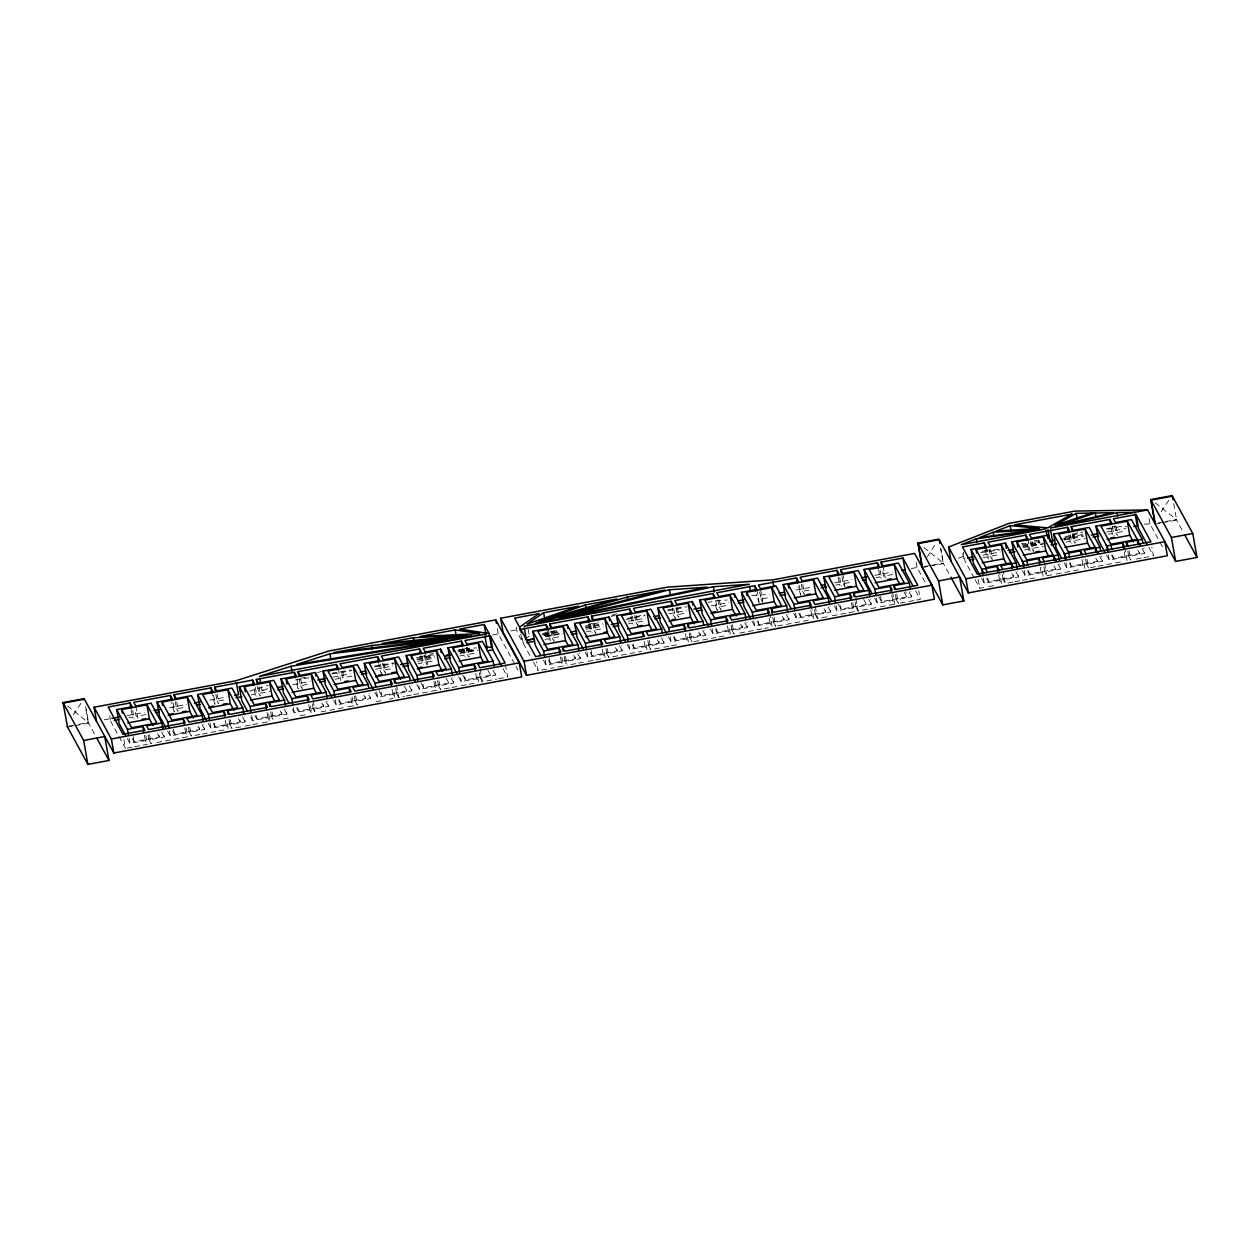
<?xml version="1.0" encoding="UTF-8"?>
<svg xmlns="http://www.w3.org/2000/svg" width="1260" height="1260" viewBox="0 0 1260 1260"><rect width="100%" height="100%" fill="white"/><g stroke="black" fill="none" stroke-linecap="round" stroke-linejoin="round"><path stroke-width="0.75" stroke-dasharray="5 3.75" d="M73.3 714.798L84.089 698.638M927.313 556.936L935.566 543.91M1161.137 511.733L1169.8 498.787M525.073 639.088L531.122 634.914M958.372 558.259L963.853 556.117M986.942 549.722L981.697 551.77L1000.881 549.029M542.556 633.654L548.053 631.748M541.769 635.04L556.526 629.905M1064.826 537.012L1079.6 532.067M1064.275 538.288L1082.907 532.051M249.669 691.22L268.254 685.267M261.324 686.905L261.938 690.417L267.514 688.637M317.567 672.62L321.268 671.438M543.659 634.505L558.794 630.221M611.809 615.242L617.495 613.636M543.989 635.402L560.779 630.662M611.147 616.439L614.864 615.384M544.73 635.67L559.834 631.795M588.152 624.519L591.916 623.542M585.081 626.157L600.185 622.267M1060.542 539.532L1083.395 534.24M1106.248 528.948L1115.761 526.743L1112.17 526.806M1064.196 539.5L1083.269 535.075M1108.075 529.326L1119.51 526.68L1126.645 526.554M585.349 627.181L602.563 623.59M627.417 618.392L644.632 614.801M667.58 610.013L684.794 606.422M545.627 636.363L560.936 633.166M585.805 627.968L603.036 624.377M625.999 619.573L645.12 615.573M668.083 610.785L687.22 606.784M708.262 602.39L712.089 601.603M510.757 630.913L516.505 629.842M492.518 635.009L498.267 633.938L515.151 664.886M545.737 636.757L563.062 633.528M586.152 629.212L603.477 625.984M628.504 621.322L645.813 618.093M668.918 613.777L686.227 610.549M711.254 605.871L728.563 602.642M796.194 590.026L813.456 586.798M834.561 582.86L851.839 579.647M874.865 575.347L892.127 572.119M911.311 568.543L917.075 567.472L926.179 584.183M982.942 555.172L1000.251 551.943M1023.325 547.643L1046.383 543.344M1064.291 539.989L1083.521 536.413M1106.579 532.098L1125.81 528.523M69.142 726.138L76.813 724.72M78.734 724.358L88.31 722.563L95.099 735.005M924.021 566.622L943.189 563.047L949.977 575.473M1158.539 522.853L1163.878 521.861M1165.658 521.53L1176.336 519.529L1183.124 531.972M104.218 719.854L109.966 718.767M127.244 715.554L144.506 712.325M169.454 707.679L186.716 704.45M209.743 700.15L227.005 696.938M261.938 690.417L267.718 689.33M292.73 684.668L310.055 681.44M333.144 677.124L350.469 673.895M375.496 669.233L392.805 665.989M417.832 661.327L435.157 658.098M460.168 653.42L477.493 650.192M67.536 727.052L73.285 725.981M75.206 725.634L88.625 723.13L85.696 706.561M922.414 567.535L928.163 566.465M930.085 566.102L943.488 563.598L940.889 548.872M1155.278 524.081L1160.617 523.073M1162.397 522.742L1176.635 520.096L1173.706 503.527M522.333 638.159L523.278 643.435L526.885 642.758M544.966 639.387L548.572 638.71L549.943 641.214M550.998 630.992L552.242 638.017L561.771 636.237M586.562 631.622L590.373 630.898L591.743 633.418M592.798 623.196L594.043 630.221L603.603 628.441M628.441 623.81L632.268 623.086L634.316 626.85M634.678 615.368L635.922 622.409L645.341 620.644M676.022 607.666L677.266 614.691L686.842 612.911M717.98 599.823L719.224 606.863L728.737 605.083M759.67 592.042L760.914 599.083L770.427 597.303M801.376 584.278L802.604 591.302L811.834 589.585M835.837 585.097L839.522 584.419L841.57 588.168M841.948 576.702L843.192 583.726L852.847 581.931M875.999 577.6L879.858 576.891L881.906 580.639M892.647 574.497L883.528 576.198L882.598 570.922M983.147 557.613L986.785 556.936L988.832 560.684M989.21 549.218L990.439 556.243L999.92 554.479M1024.569 549.88L1028.365 549.171L1030.412 552.935M1030.711 541.469L1031.94 548.51L1043.39 546.367M1066.275 542.099L1070.086 541.39L1072.134 545.139M1072.449 533.689L1073.693 540.713L1085.269 538.555M1108.406 534.24L1112.265 533.515L1114.312 537.28M1114.659 525.814L1115.903 532.838L1125.353 531.074M128.882 717.712L132.536 717.034L134.584 720.799M145.845 714.546L136.19 716.357L135.261 711.081M175.282 701.788L176.526 708.829L185.755 707.112M215.869 694.228L217.114 701.253L226.611 699.473M251.339 694.874L255.134 694.165L257.182 697.914M257.56 686.448L258.804 693.472L270.207 691.346M299.25 678.667L300.494 685.692L310.07 683.912M334.971 679.266L338.798 678.541L337.869 673.265M351.886 676.1L342.468 677.864L341.224 670.824M382.552 663.122L383.796 670.147L393.356 668.367M418.194 663.736L422.021 663.012L420.777 655.987M424.431 655.294L425.675 662.335L435.22 660.555M459.995 655.924L463.806 655.216L465.869 658.98M466.231 647.498L467.476 654.538L476.516 652.853M548.415 660.13L550.21 663.437L575.458 658.728L574.828 655.216M590.216 652.333L592.011 655.641L617.258 650.932L616.313 645.655M632.095 644.522L633.89 647.829L659.137 643.12L658.208 637.844M673.423 636.804L675.234 640.111L700.466 635.402L699.851 631.89M715.397 628.976L717.192 632.284L742.439 627.574L741.809 624.062M757.087 621.196L758.898 624.503L784.13 619.794L783.499 616.282M798.777 613.415L800.588 616.723L825.82 612.013L825.206 608.501M838.467 604.186L841.16 609.147L866.408 604.438L865.778 600.926M878.803 596.673L881.496 601.619L906.743 596.909L905.798 591.633M986.611 578.372L988.423 581.663L1013.654 576.954L1013.04 573.442M1027.498 570.733L1029.31 574.04L1055.722 569.11L1055.108 565.598M1069.267 562.937L1071.063 566.244L1097.507 561.314L1096.893 557.802M1111.541 555.046L1113.352 558.353L1139.686 553.439L1139.072 549.927M132.3 738.486L134.095 741.778L159.343 737.068L158.413 731.808M172.636 730.957L174.431 734.249L199.678 729.54L198.749 724.279M213.223 723.382L215.019 726.689L240.25 721.98L239.636 718.452M254.914 715.601L256.709 718.909L281.941 714.199L281.327 710.672M296.604 707.821L298.399 711.128L323.647 706.419L323.017 702.891M338.578 699.993L340.373 703.285L365.605 698.576L364.99 695.063M379.008 690.622L381.701 695.583L406.948 690.874L406.319 687.361M420.887 682.81L423.58 687.755L448.828 683.046L448.198 679.534M462.688 675.013L465.381 679.959L490.628 675.25L489.998 671.737M543.391 660.161L546.084 665.091L561.409 662.24L563.441 665.957L550.777 668.32M564.149 656.287L565.078 661.547L580.466 658.681L579.537 653.404M585.191 652.349L587.885 657.295L603.209 654.444L605.241 658.161L603.682 649.372M605.934 648.475L606.879 653.751L622.267 650.885L621.337 645.608M627.07 644.537L629.764 649.483L645.088 646.616L647.12 650.333L645.561 641.545M647.829 640.663L648.758 645.939L664.146 643.072L663.217 637.796M668.399 636.82L671.092 641.765L686.416 638.914L688.448 642.631L686.889 633.843M689.157 632.945L690.086 638.221L705.474 635.355L704.545 630.079M710.372 628.992L713.066 633.938L728.39 631.071L730.422 634.788L728.863 625.999M731.131 625.117L732.06 630.394L747.448 627.527L746.519 622.251M752.062 621.212L754.756 626.157L770.081 623.29L772.112 627.008L769.939 614.707M772.821 617.337L773.75 622.613L789.138 619.747L788.209 614.471M793.753 613.431L796.446 618.376L811.771 615.51L813.803 619.227L811.314 605.178M814.511 609.556L815.441 614.833L830.828 611.966L829.899 606.69M834.341 605.855L837.034 610.801L852.358 607.95L854.39 611.667L848.846 612.691M855.083 601.981L856.028 607.257L871.416 604.39L870.487 599.114M874.676 598.327L877.369 603.272L892.694 600.422L894.726 604.138L879.275 607.021M895.419 594.468L896.364 599.728L911.752 596.862L910.822 591.586M981.587 578.387L984.281 583.333L999.605 580.466L1001.637 584.183L999.464 571.883M1002.346 574.513L1003.275 579.789L1018.663 576.907L1017.733 571.63M1022.474 570.748L1025.168 575.694L1041.201 572.702L1043.217 576.418L1041.673 567.63M1043.847 566.764L1044.776 572.04L1060.747 569.063L1059.802 563.787M1064.227 562.952L1066.921 567.898L1082.923 564.921L1084.955 568.638L1083.395 559.849M1085.584 558.967L1086.53 564.244L1102.516 561.267L1101.586 555.991M1106.516 555.062L1109.209 560.007L1125.085 557.046L1127.117 560.763L1124.944 548.462M1127.81 551.092L1128.739 556.369L1144.694 553.392L1143.765 548.116M127.276 738.502L129.969 743.447L145.357 740.565L146.711 743.053M148.097 734.611L149.026 739.888L164.351 737.021L163.422 731.745M167.612 730.973L170.305 735.919L185.692 733.037L187.724 736.753L181.928 737.84M188.433 727.083L189.362 732.359L204.687 729.493L203.758 724.232M208.184 723.398L210.877 728.343L226.28 725.476L228.296 729.193L226.753 720.405M229.005 719.507L229.934 724.784L245.275 721.933L244.33 716.656M250.787 717.271L252.583 720.562L267.97 717.696L269.986 721.413L268.443 712.624M270.695 711.727L271.64 717.003L286.965 714.152L286.02 708.876M292.477 709.49L294.273 712.782L309.661 709.915L311.692 713.633L310.133 704.844M312.385 703.946L313.33 709.222L328.655 706.372L327.726 701.096M333.538 700.009L336.231 704.954L351.635 702.072L353.65 705.789L345.996 707.222M354.359 696.119L355.288 701.395L370.613 698.528L369.684 693.268M374.882 692.291L377.575 697.237L392.962 694.37L394.994 698.087L393.435 689.299M395.687 688.401L396.632 693.677L411.957 690.827L411.028 685.55M416.761 684.479L419.454 689.425L434.842 686.542L436.873 690.26L431.14 691.331M437.582 680.589L438.512 685.865L453.836 682.999L452.907 677.738M458.561 676.683L461.255 681.628L476.642 678.746L478.674 682.463L477.115 673.675M479.383 672.793L480.312 678.069L495.637 675.202L494.708 669.926M541.737 670.005L548.982 668.65M570.922 664.555L576.639 663.5M578.545 663.138L586.168 661.721M588.073 661.358L593.791 660.287M595.697 659.941L601.414 658.87M612.722 656.759L628.015 653.909M629.921 653.546L641.387 651.404M654.554 648.947L662.083 647.545M663.973 647.199L669.611 646.144M671.501 645.797L679.03 644.38M694.024 641.592L717.019 637.292M718.924 636.946L726.595 635.512M739.793 633.04L754.992 630.205M756.898 629.858L762.599 628.787M764.505 628.441L768.301 627.732M777.672 625.968L792.886 623.133M794.792 622.787L810.007 619.952M815.441 614.833L817.472 618.55L830.387 616.14M832.23 615.793L847.003 613.037M856.028 607.257L858.044 610.974L877.354 607.383M900.207 603.115L914.807 600.39M916.634 600.043L920.288 599.366L918.745 590.578M975.161 579.742L979.808 588.262L987.084 586.892M988.895 586.562L996.188 585.207M1012.883 582.088L1005.307 583.506L1003.133 571.19M1014.788 581.726L1020.474 580.671M1022.364 580.309L1028.05 579.253M1029.956 578.891L1037.531 577.49M1046.808 575.757L1054.431 574.324M1056.337 573.977L1071.599 571.126M1073.504 570.764L1081.127 569.347M1090.483 567.598L1096.263 566.527M1098.184 566.165L1113.619 563.283M1115.541 562.921L1123.258 561.487M1136.425 559.03L1142.095 557.975M1143.986 557.613L1151.53 556.211M127.307 748.03L132.788 747.007M134.615 746.676L147.388 744.282M149.026 739.888L151.058 743.605L154.917 742.88M156.838 742.518L172.289 739.636M174.211 739.289L180.007 738.202M195.079 735.383L200.623 734.359M202.466 734.013L217.224 731.257M219.067 730.91L226.453 729.54M235.762 727.792L243.369 726.374M245.275 726.028L250.976 724.957M252.882 724.595L260.489 723.177M262.395 722.831L268.096 721.76M283.169 718.956L288.871 717.885M300.274 715.759L307.881 714.341M321.095 711.869L336.42 709.018M338.341 708.655L344.075 707.584M376.157 701.599L381.811 700.544M389.34 699.142L393.104 698.434M396.632 693.677L398.648 697.394L404.381 696.323M406.303 695.977L412.036 694.906M413.941 694.543L429.235 691.693M444.355 688.873L450.072 687.803M451.978 687.44L459.601 686.023M461.506 685.676L467.224 684.605M469.13 684.243L474.863 683.172M480.312 678.069L482.328 681.786L496.802 679.077M498.598 678.746L504.031 677.738M300.998 678.226L306.779 677.266M331.868 673.139L351.146 669.958M374.299 666.13L393.592 662.949M416.745 659.137L434.101 656.271M457.963 651.924L474.091 649.688L458.687 651.215M295.454 679.99L309.015 677.754M332.246 673.927L351.603 670.745M374.834 666.902L394.191 663.721M417.422 659.894L434.842 657.011M460.01 652.869L477.43 649.987M1022.002 546.021L1039.264 543.548L1038.649 540.036M980.721 552.62L1000.031 549.864M1023.214 546.556L1042.508 543.8M419.359 656.586L434.794 654.712M416.335 657.736L433.912 655.625M457.821 650.38L469.397 649.231L457.931 649.782M429.817 654.066L433.66 653.688M751.716 595.57L769.246 594.373M715.916 600.799L727.209 600.012M1021.309 543.737L1040.209 542.524M1022.206 544.635L1039.264 543.548M464.987 648.49L476.516 647.939M1144.143 524.097L1150.033 524.002L1159.137 540.713M1034.507 540.509L1040.382 541.044M1034.728 541.737L1042.099 542.414M1155.31 502.882L1176.336 519.529M923.895 547.486L943.189 563.047L940.59 548.32M67.52 705.899L88.31 722.563L85.712 707.837M1160.05 542.383L1163.689 549.061M1148.774 547.344L1153.42 555.865L1151.861 547.076M1142.001 548.447L1144.694 553.392M1137.89 550.132L1139.686 553.439M1115.903 532.838L1117.274 535.342M1128.739 556.369L1130.755 560.086L1128.582 547.785M1099.822 556.322L1102.516 561.267M1095.712 558.007L1097.507 561.314M1073.693 540.713L1075.063 543.217M1086.53 564.244L1088.545 567.961M1058.053 564.118L1060.747 569.063M1053.927 565.803L1055.722 569.11M1031.94 548.51L1034.003 552.258M1044.776 572.04L1046.131 574.513M1015.969 571.961L1018.663 576.907M1011.859 573.662L1013.654 576.954M990.439 556.243L992.502 560.007M1003.275 579.789L1004.63 582.262M974.232 578.041L964.955 560.999L963.396 552.211M915.642 590.846L919.359 597.665M909.058 591.916L911.752 596.862M904.034 591.948L906.743 596.909M896.364 599.728L898.38 603.445L895.892 589.397M868.723 599.445L871.416 604.39M863.698 599.476L866.408 604.438M843.192 583.726L845.239 587.491M828.135 607.021L830.828 611.966M824.024 608.706L825.82 612.013M802.604 591.302L804.667 595.067M800.998 595.744L798.021 586.719M786.445 614.801L789.138 619.747M782.334 616.486L784.13 619.794M760.914 599.083L762.962 602.847M773.75 622.613L775.782 626.33L774.223 617.542M759.308 603.524L756.315 594.499M744.755 622.582L747.448 627.527M740.628 624.267L742.439 627.574M719.224 606.863L721.271 610.627M732.06 630.394L734.076 634.111L731.902 621.81M716.924 610.045L714.625 602.264M702.781 630.409L705.474 635.355M698.67 632.095L700.466 635.402M677.266 614.691L678.62 617.195M690.086 638.221L692.118 641.938M675.644 619.133L673.596 615.384L672.352 608.344M661.453 638.127L664.146 643.072M657.342 639.812L659.137 643.12M635.922 622.409L637.97 626.157M648.758 645.939L650.79 649.656L648.601 637.355M619.573 645.939L622.267 650.885M615.447 647.624L617.258 650.932M594.043 630.221L596.09 633.985M606.879 653.751L608.895 657.468L607.351 648.679M577.773 653.735L580.466 658.681M573.647 655.42L575.458 658.728M552.242 638.017L554.29 641.781M565.078 661.547L566.417 664.036M523.278 643.435L532.555 660.46M533.484 662.162L538.13 670.682L536.571 661.894M516.08 666.603L517.955 670.037M502.992 668.54L507.638 677.061L505.465 664.76M492.944 670.257L495.637 675.202M487.919 670.304L490.628 675.25M467.476 654.538L468.846 657.043M451.143 678.069L453.836 682.999M446.119 678.101L448.828 683.046M425.675 662.335L427.045 664.839M438.512 685.865L440.543 689.582L438.984 680.794M409.264 685.881L411.957 690.827M404.24 685.913L406.948 690.874M383.796 670.147L385.843 673.911M382.174 674.588L380.126 670.84L378.882 663.799M368.818 695.236L370.613 698.528M363.809 695.284L365.605 698.576M355.288 701.395L357.32 705.112L355.147 692.811M325.962 701.426L328.655 706.372M321.836 703.111L323.647 706.419M300.494 685.692L302.542 689.456M313.33 709.222L314.669 711.711M298.195 688.889L295.895 681.109M284.272 709.207L286.965 714.152M280.145 710.892L281.941 714.199M258.804 693.472L260.174 695.977M271.64 717.003L272.979 719.491M242.566 716.987L245.275 721.933M238.455 718.673L240.25 721.98M217.114 701.253L218.468 703.757M229.934 724.784L231.966 728.5L230.407 719.712M214.814 704.45L212.2 694.906M201.994 724.547L204.687 729.493M197.883 726.248L199.678 729.54M176.526 708.829L177.896 711.333M189.362 732.359L191.394 736.076L189.835 727.288M174.227 712.01L171.628 702.481M161.658 732.076L164.351 737.021M157.547 733.777L159.343 737.068M110.628 721.13L118.046 734.753M118.976 736.454L125.48 748.377L123.622 737.824M1149.104 518.726L1150.033 524.002M1124.156 551.77L1125.085 557.046M1116.092 526.05L1117.636 534.838M1112.438 526.727L1113.997 535.516M1111.336 528.239L1112.265 533.515M1112.722 554.841L1113.352 558.353M1108.28 554.747L1109.209 560.007M1087.002 559.172L1088.246 566.212M1081.994 559.645L1082.923 564.921M1073.882 533.925L1075.426 542.713M1070.275 534.602L1071.835 543.391M1069.157 536.114L1070.086 541.39M1070.433 562.732L1071.063 566.244M1065.992 562.637L1066.921 567.898M1044.634 563.456L1046.493 573.993M1040.272 567.425L1041.201 572.702M1032.129 541.721L1033.688 550.51M1027.924 538.87L1030.113 551.171M1027.436 543.895L1028.365 549.171M1028.68 570.528L1029.31 574.04M1024.238 570.418L1025.168 575.694M998.676 575.19L999.605 580.466M990.628 549.455L992.187 558.243M986.344 546.635L988.517 558.936M985.54 549.895L986.785 556.936M987.793 578.151L988.423 581.663M983.351 578.056L984.281 583.333M978.248 579.474L979.808 588.262M962.797 553.486L963.727 558.763M916.13 562.196L917.075 567.472M892.537 591.838L894.726 604.138M891.765 595.145L892.694 600.422M883.087 565.898L885.26 578.198M880.047 570.103L881.606 578.891M878.614 569.851L879.858 576.891M880.567 596.342L881.496 601.619M876.425 598.012L877.369 603.272M855.871 598.673L858.044 610.974M852.831 602.878L854.39 611.667M851.429 602.674L852.358 607.95M842.751 573.426L844.925 585.727M839.711 577.631L841.27 586.42M838.278 577.379L839.522 584.419M840.546 605.635L841.16 609.147M836.089 605.524L837.034 610.801M815.299 606.249L817.472 618.55M810.842 610.249L811.771 615.51M802.793 584.514L804.352 593.303M799.123 585.191L800.683 593.98M799.958 613.21L800.588 616.723M795.517 613.1L796.446 618.376M769.151 618.03L770.081 623.29M760.489 588.782L762.662 601.083M756.819 589.459L758.992 601.76M758.268 620.991L758.898 624.503M753.827 620.881L754.756 626.157M727.461 625.81L728.39 631.071M719.413 600.075L720.972 608.863M715.743 600.752L717.617 611.305M716.578 628.772L717.192 632.284M712.136 628.661L713.066 633.938M690.559 633.15L691.803 640.19M685.487 633.638L686.416 638.914M677.439 607.903L678.998 616.691M673.785 608.596L675.328 617.384M674.604 636.599L675.234 640.111M670.163 636.489L671.092 641.765M644.159 641.356L645.088 646.616M636.111 615.62L637.67 624.409M632.441 616.298L634 625.086M631.024 616.061L632.268 623.086M633.276 644.301L633.89 647.829M628.834 644.207L629.764 649.483M602.28 649.168L603.209 654.444M594.232 623.432L595.775 632.221M590.562 624.125L592.121 632.914M589.129 623.873L590.373 630.898M591.082 650.365L592.011 655.641M586.955 652.019L587.885 657.295M565.551 656.476L567.095 665.264M561.881 657.169L563.441 665.957M560.48 656.964L561.409 662.24M552.431 631.228L553.975 640.017M548.147 628.409L550.321 640.71M547.328 631.669L548.572 638.71M549.281 658.161L550.21 663.437M545.155 659.831L546.084 665.091M528.16 629.338L529.405 636.363M520.805 634.158L522.049 641.183L517.135 632.189L515.891 625.149M497.338 628.661L498.267 633.938M480.154 669.485L482.328 681.786M475.713 673.47L476.642 678.746M467.665 647.75L469.224 656.539M466.988 647.231L467.617 650.759M463.995 648.428L465.554 657.216M462.577 648.191L463.806 655.216M464.767 676.447L465.381 679.959M460.624 678.101L461.255 681.628M435.314 681.471L436.873 690.26M433.912 681.282L434.842 686.542M425.25 652.034L427.423 664.335M422.195 656.224L423.754 665.012M422.966 684.243L423.58 687.755M418.824 685.913L419.454 689.425M396.475 685.094L398.648 697.394M392.033 689.094L392.962 694.37M383.985 663.358L385.529 672.147M380.315 664.052L381.875 672.84M381.087 692.071L381.701 695.583M376.63 691.96L377.575 697.237M352.107 697L353.65 705.789M351.005 698.56L351.635 702.072M342.641 671.076L343.885 678.101M338.357 668.241L340.531 680.542M339.743 699.773L340.373 703.285M335.302 699.678L336.231 704.954M313.173 700.639L315.047 711.191M308.731 704.639L309.661 709.915M300.683 678.904L302.227 687.692M297.014 679.597L298.573 688.385M297.785 707.616L298.399 711.128M293.344 707.506L294.273 712.782M272.113 711.931L273.341 718.972M267.041 712.42L267.97 717.696M258.993 686.684L260.536 695.473M255.323 687.377L256.882 696.166M254.205 688.889L255.134 694.165M256.095 715.381L256.709 718.909M251.638 715.286L252.583 720.562M225.335 720.2L226.28 725.476M217.287 694.465L218.846 703.253M213.633 695.158L215.177 703.946M214.389 723.161L215.019 726.689M209.948 723.067L210.877 728.343M186.165 727.965L187.724 736.753M184.763 727.776L185.692 733.037M176.715 702.04L178.274 710.829M173.045 702.718L174.605 711.506M173.502 728.989L174.431 734.249M169.376 730.642L170.305 735.919M149.499 734.816L151.058 743.605M145.829 735.494L147.073 742.534M144.428 735.304L145.357 740.565M135.765 706.057L137.939 718.357M132.709 710.246L134.269 719.035M131.292 710.01L132.536 717.034M133.166 736.517L134.095 741.778M129.04 738.171L129.969 743.447M109.683 715.853L110.313 719.365"/><path stroke-width="1.5" d="M519.561 627.118L539.217 613.541L514.647 618.124L519.561 627.118L520.191 630.63M543.627 612.722L527.231 624.062L578.56 606.202L543.627 612.722L544.871 619.747M1095.948 516.521L1095.334 512.993L1058.069 525.483L1113.273 512.678L1076.197 513.34L1054.951 525.42L1091.869 513.056M1053.407 540.083L1050.178 541.91L1048.005 529.61M951.064 561.125L948.575 547.06L1008.898 523.42L1074.985 511.087L1147.545 509.938L1175.643 561.424L1197 557.44L1192.763 533.5L1172.099 495.605L1150.742 499.59L1154.979 523.514M976.311 538.839L961.238 544.698L1045.816 528.916L976.311 538.839L976.925 542.351M993.211 532.255L979.209 537.705L1036.775 529.484L993.211 532.255L993.825 535.768M1010.126 525.672L996.14 531.106L1039.61 528.349L1010.126 525.672L1011.056 530.933M585.428 604.91L539.28 620.975L616.896 599.035L585.428 604.91L586.042 608.423M291.044 666.256L259.45 676.352L484.627 634.331L291.044 666.256L291.974 671.533M329.884 653.83L296.572 664.477L447.048 639.67L329.884 653.83L330.813 659.106M627.307 597.098L535.909 622.928L664.949 590.074L627.307 597.098L627.937 600.61M669.47 589.759L559.928 617.92L707.159 587.16L669.47 589.759L670.399 595.035M1134.851 512.3L1117.037 512.615L1050.273 528.082L1147.545 509.938M713.428 586.735L524.018 626.299L749.18 584.278L713.428 586.735L714.373 592.011M524.317 628.047L526.491 640.348L534.145 638.757M500.598 618.282L667.422 587.144L772.601 579.899L914.587 553.408L931.896 585.16L934.385 599.224L526.523 675.328L503.087 632.347L500.598 618.282L524.034 661.264L526.523 675.328M67.536 727.052L63 702.576L84.089 698.638L113.857 753.023L521.703 676.919L519.23 662.855L495.778 619.873L328.954 650.995L236.03 680.731L94.059 707.222L96.532 721.287M917.878 543.044L938.542 580.939L959.632 577.001L963.853 600.941L942.764 604.879L922.1 566.969L917.878 543.044L938.968 539.107L968.373 592.877L1167.343 555.739L1164.854 541.69L965.885 578.812L948.575 547.06M63.299 703.127L84.388 699.19M371.511 645.529L333.884 652.554L471.602 635.623L371.511 645.529L372.141 649.042M413.39 637.717L381.922 643.577L466.924 635.166L413.39 637.717L414.02 641.23M455.191 629.905L420.273 636.426L479.792 633.607L455.191 629.905L456.12 635.182M489.069 633.512L484.171 624.503L459.616 629.087L489.069 633.512L491.558 647.561L486.029 646.742M1172.414 496.156L1151.057 500.141L1155.278 524.081M521.404 632.882L520.789 629.37L546.1 624.645L548.147 628.409L532.807 631.26L535.295 645.325L540.697 655.216M550.384 627.48L549.754 623.968L587.885 616.849L589.948 620.597L574.607 623.464L577.096 637.528L583.38 649.058M592.184 619.668L591.554 616.156L629.779 609.021L631.827 612.785L616.502 615.652L618.975 629.716L625.275 641.245M666.603 633.528L660.319 621.999L657.83 607.934L673.155 605.068L671.108 601.319L633.433 608.344L635.481 612.108L650.885 609.226L661.658 629.008L662.288 632.52M708.577 625.7L702.277 614.171L699.804 600.106L715.129 597.24L713.081 593.491L674.777 600.626L676.825 604.39L692.212 601.524L703.001 621.29L703.615 624.803M750.267 617.92L743.983 606.391L741.494 592.326L756.819 589.459L754.772 585.711L716.735 592.798L718.783 596.563L734.186 593.68L744.959 613.462L745.888 618.739M791.059 608.485L785.673 598.61L783.184 584.545L798.509 581.679L796.462 577.93L758.426 585.018L760.489 588.782L775.876 585.9L786.649 605.682L787.579 610.958M831.631 600.926L826.245 591.034L823.756 576.97L839.081 574.103L837.034 570.355L800.131 577.237L802.179 581.002L817.567 578.12L828.34 597.901L829.285 603.178M841.333 573.19L840.703 569.662L877.369 562.826L879.417 566.575L864.092 569.441L866.581 583.506L871.967 593.397M881.669 565.661L881.039 562.133L902.947 558.054L917.8 585.302L895.892 589.397L893.875 585.679L909.263 582.797L910.192 588.073M979.792 575.08L973.508 563.551L971.019 549.486L986.344 546.635L984.296 542.871L962.467 546.95L977.319 574.198L1150.931 541.8L1136.079 514.553L1113.415 518.774L1115.462 522.538L1131.433 519.561L1142.206 539.327L1142.836 542.84M1019.781 565.803L1014.394 555.928L1011.906 541.863L1027.924 538.87L1025.876 535.106L987.966 542.194L990.014 545.942L1005.401 543.076L1016.174 562.842L1017.119 568.118M1061.534 558.023L1056.148 548.131L1053.659 534.067L1069.661 531.09L1067.598 527.326L1029.467 534.445L1031.515 538.209L1047.469 535.216L1058.258 554.998L1059.188 560.275M1071.835 530.161L1071.205 526.649L1109.776 519.451L1111.824 523.215L1095.948 526.176L1098.436 540.241L1104.721 551.77M130.048 702.97L108.139 707.065L122.992 734.312L144.9 730.233L142.868 726.516L127.48 729.383L116.707 709.601L132.095 706.734L130.048 702.97L130.977 708.246M165.816 727.681L159.516 716.137L157.043 702.088L172.431 699.206L170.383 695.457L133.702 702.292L135.765 706.057L151.09 703.19L161.863 722.957L162.792 728.233M174.668 698.276L174.037 694.764L210.956 687.881L213.003 691.63L197.615 694.512L200.104 708.561L206.388 720.106M215.239 690.701L214.625 687.188L252.646 680.101L254.693 683.849L239.305 686.731L241.794 700.796L247.18 710.672M256.945 682.92L256.315 679.408L294.352 672.32L296.399 676.069L280.996 678.951L283.484 693.016L288.871 702.891M298.636 675.155L298.006 671.627L336.31 664.477L338.357 668.241L322.969 671.108L325.458 685.172L331.742 696.717M373.07 688.999L366.786 677.471L364.298 663.406L379.701 660.524L377.638 656.775L339.98 663.799L342.027 667.564L357.352 664.697L368.141 684.479L368.755 687.991M414.965 681.188L408.665 669.643L406.192 655.594L421.58 652.712L419.533 648.963L381.308 656.082L383.355 659.846L398.68 656.98L409.469 676.762L410.083 680.274M456.766 673.375L450.466 661.846L447.977 647.782L463.381 644.915L461.333 641.151L423.187 648.27L425.25 652.034L440.575 649.168L451.348 668.95L452.277 674.21M493.148 661.138L477.823 664.004L479.855 667.721L505.15 662.996L490.298 635.749L464.987 640.474L467.035 644.238L482.375 641.371L493.148 661.138L494.077 666.414M578.907 649.892L577.978 644.616L567.205 624.85L551.801 627.716L549.754 623.968M620.707 642.096L619.778 636.82L608.99 617.053L593.602 619.92L591.554 616.156M327.096 697.583L326.167 692.307L315.378 672.525L300.053 675.391L298.006 671.627M563.062 626.503L537.831 631.213L547.722 649.372L572.969 644.663L563.062 626.503L565.551 640.568L568.244 645.514M604.863 618.707L579.631 623.416L589.523 641.576L614.77 636.867L604.863 618.707L607.351 632.772L610.045 637.717M646.742 610.895L621.511 615.605L631.417 633.764L656.649 629.055L646.742 610.895L649.231 624.944L651.94 629.905M688.086 603.178L662.839 607.887L672.745 626.047L697.977 621.337L688.086 603.178L690.559 617.242L694.165 623.842M730.044 595.35L704.812 600.059L714.719 618.219L739.951 613.51L730.044 595.35L732.533 609.399L736.139 616.014M746.503 592.279L771.734 587.569L781.641 605.729L756.409 610.438L746.503 592.279L747.117 595.791M788.193 584.498L813.425 579.789L823.331 597.949L798.1 602.658L788.193 584.498L788.823 588.01M854.012 572.213L828.781 576.923L838.672 595.082L863.919 590.373L854.012 572.213L856.501 586.278L859.194 591.223M894.348 564.685L869.117 569.394L879.008 587.554L904.255 582.845L894.348 564.685L896.836 578.749L899.53 583.695M976.642 552.951L976.028 549.439L1001.259 544.73L1011.166 562.889L1012.095 568.165M1017.844 547.092L1016.914 541.816L1043.343 536.886L1056.242 560.826M1095.948 552.526L1095.019 547.249L1085.112 529.09L1058.668 534.019L1068.574 552.179L1069.504 557.456M1138.127 544.651L1137.197 539.374L1127.291 521.215L1100.957 526.129L1110.863 544.288L1111.793 549.565M121.716 709.553L146.947 704.844L156.854 723.019L131.623 727.729L121.716 709.553L122.33 713.081M162.052 702.025L187.283 697.316L197.19 715.491L171.959 720.2L162.052 702.025L162.666 705.553M227.871 689.755L202.624 694.465L212.53 712.624L237.762 707.915L227.871 689.755L230.359 703.804L233.95 710.419M244.314 686.684L269.561 681.975L279.468 700.135L254.221 704.844L244.314 686.684L245.259 691.945M286.02 678.904L311.252 674.194L321.158 692.354L295.911 697.063L286.02 678.904L286.949 684.164M353.225 666.351L327.978 671.06L337.885 689.236L363.116 684.526L353.225 666.351L355.714 680.416L358.407 685.377M394.553 658.649L369.322 663.358L379.213 681.518L404.46 676.809L394.553 658.649L397.042 672.698L400.633 679.313M411.201 655.531L436.433 650.822L446.339 668.997L421.108 673.706L411.201 655.531L411.815 659.059M453.002 647.734L478.233 643.025L488.14 661.185L462.892 665.894L453.002 647.734L453.616 651.247M526.491 640.348L534.193 638.914M570.764 632.095L576.529 631.008M611.179 624.551L618.88 623.117M653.515 616.644L659.295 615.573M693.929 609.115L701.631 607.666M738.187 600.847L743.967 599.776M778.916 593.255L784.681 592.168M821.142 585.365L824.969 584.656M861.431 577.852L867.179 576.781M901.719 570.339L905.562 569.615M967.57 558.038L973.334 556.967M1007.937 550.51L1013.702 549.439M1091.207 534.98L1098.893 533.531M111.888 718.42L119.558 716.987M154.098 710.545L159.862 709.459M194.386 703.017L200.151 701.946M234.691 695.504L238.518 694.78L236.345 682.479M277.342 687.535L283.106 686.464M317.756 680.006L325.458 678.557M360.092 672.1L365.873 671.029M400.507 664.555L408.209 663.122M444.78 656.303L450.544 655.216M526.885 642.758L534.114 641.403M571.316 634.457L577.033 633.402M613.148 626.661L618.88 625.59M654.759 618.896L660.413 617.841M696.402 611.116L702.151 610.045M738.234 603.319L743.951 602.248M779.94 595.539L785.641 594.468M821.063 587.853L826.607 586.829M862.486 580.12L866.344 579.411M970.405 559.991L974.043 559.314M1009.402 552.715L1015.087 551.644M1051.013 544.95L1056.746 543.879M1092.971 537.122L1098.767 536.035M114.266 720.437L119.747 719.428M155.5 712.75L159.358 712.026M196.828 705.033L200.529 704.356M236.124 697.709L241.825 696.638M277.814 689.929L283.516 688.858M319.646 682.117L325.395 681.046M361.289 674.352L366.943 673.297M402.901 666.587L408.634 665.516M444.748 658.775L450.466 657.704M487.368 650.822L492.786 649.813L501.149 665.138M603.792 632.552L607.635 631.827M637.97 626.157L641.828 625.448M671.816 619.857L675.644 619.133M711.869 612.376L715.696 611.667M806.589 594.704L810.432 593.98M847.161 587.128L851.004 586.404M887.497 579.6L891.34 578.875M1035.767 551.927L1039.311 551.266M1110.784 537.941L1114.312 537.28M142.081 719.397L145.908 718.688M169.139 714.341L172.998 713.633M182.416 711.869L186.244 711.16M209.727 706.781L213.57 706.057M222.989 704.293L226.816 703.584M344.516 681.613L348.343 680.904M378.331 675.313L382.174 674.588M391.592 672.84L395.419 672.115M418.288 667.847L422.147 667.138M543.91 644.6L565.551 640.568M585.711 636.804L607.351 632.772M627.606 628.992L649.231 624.944M668.934 621.274L690.559 617.242M710.908 613.447L732.533 609.399M752.598 605.666L774.223 601.619L776.932 606.58M794.288 597.886L815.913 593.838L818.622 598.799M834.86 590.31L856.501 586.278M875.196 582.781L896.836 578.749M982.123 562.826L1003.747 558.794L1006.456 563.74M1023.183 555.172L1045.832 550.935L1048.525 555.896M1064.936 547.375L1087.601 543.139L1090.309 548.1M1107.209 539.485L1129.779 535.279L1133.386 541.879M127.811 722.941L149.436 718.909L153.043 725.508M168.147 715.412L189.772 711.38L193.379 717.995M208.719 707.852L230.359 703.804M250.409 700.072L272.05 696.024L274.743 700.985M292.099 692.291L313.74 688.244L316.433 693.205M334.073 684.448L355.714 680.416M375.401 676.746L397.042 672.698M417.296 668.934L438.921 664.886L442.528 671.501M459.081 661.122L480.722 657.09L483.415 662.035M976.028 549.439L985.934 567.598L1011.166 562.889M1016.914 541.816L1026.821 559.976L1053.25 555.046L1054.179 560.322M1068.574 552.179L1095.019 547.249M1110.863 544.288L1137.197 539.374M532.807 631.26L543.596 651.042L558.92 648.176L560.952 651.892L535.642 656.617L520.789 629.37M563.204 651.01L562.59 647.498L577.978 644.616M574.607 623.464L585.396 643.23L600.721 640.379L602.752 644.096L564.622 651.215L562.59 647.498M619.778 636.82L604.39 639.686L606.406 643.403L644.632 636.284L642.6 632.567L627.275 635.418L616.502 615.652M661.658 629.008L646.27 631.874L648.302 635.591L685.96 628.567L683.944 624.85L668.603 627.701L657.83 607.934M688.228 627.685L687.598 624.157L703.001 621.29M699.804 600.106L710.577 619.873L725.902 617.022L727.933 620.739L689.63 627.874L687.598 624.157M744.959 613.462L729.572 616.329L731.603 620.046L769.624 612.958L767.592 609.241L752.267 612.092L741.494 592.326M772.191 613.825L771.262 608.548L786.649 605.682M783.184 584.545L793.957 604.312L809.298 601.461L811.314 605.178L773.293 612.265L771.262 608.548M828.34 597.901L812.952 600.768L814.984 604.485L851.902 597.602L849.87 593.885L834.545 596.736L823.756 576.97M854.154 596.72L853.54 593.192L868.928 590.326L869.857 595.602M864.092 569.441L874.881 589.223L890.206 586.357L892.237 590.074L855.556 596.909L853.54 593.192M999.149 570.119L997.133 566.401L981.792 569.268L982.737 574.544M1016.174 562.842L1000.786 565.724L1002.818 569.441M1011.906 541.863L1022.679 561.629L1038.712 558.637L1040.744 562.354M1058.258 554.998L1042.288 557.975L1044.319 561.692M1053.659 534.067L1064.448 553.849L1080.434 550.856L1082.466 554.573M1100.657 550.715L1100.027 547.202L1084.041 550.179L1086.057 553.896M1095.948 526.176L1106.721 545.958L1122.613 542.981L1124.629 546.698M1126.865 545.816L1126.251 542.304L1142.206 539.327M161.863 722.957L146.538 725.823L148.57 729.54L185.236 722.705L183.204 718.987L167.816 721.854L157.043 702.088M203.128 720.704L202.198 715.444L186.874 718.294L188.905 722.011L225.823 715.129L223.792 711.412L208.404 714.278L197.615 694.512M228.076 714.247L227.461 710.719L242.786 707.868L243.716 713.144M239.305 686.731L250.094 706.498L265.482 703.631L267.514 707.348L229.477 714.436L227.461 710.719M269.766 706.466L269.152 702.938L284.476 700.087L285.406 705.364M280.996 678.951L291.784 698.717L307.172 695.851L309.204 699.568L271.168 706.655L269.152 702.938M326.167 692.307L310.842 695.158L312.874 698.875L351.162 691.74L349.146 688.023L333.758 690.889L322.969 671.108M368.141 684.479L352.8 687.33L354.832 691.047L392.506 684.023L390.474 680.305L375.086 683.172L364.298 663.406M394.758 683.14L394.144 679.612L409.469 676.762M406.192 655.594L416.966 675.36L432.353 672.494L434.385 676.21L396.16 683.33L394.144 679.612M451.348 668.95L436.023 671.801L438.055 675.517L476.185 668.399L474.154 664.681L458.766 667.564L447.977 647.782M63 702.576L83.664 740.47L104.753 736.533L108.974 760.473L87.901 764.395L67.237 726.5M1150.742 499.59L1171.406 537.485L1192.763 533.5M524.034 661.264L931.896 585.16M94.059 707.222L111.368 738.974L519.23 662.855M446.465 655.106L450.324 654.46M1133.78 526.428L1137.339 526.365L1135.166 514.064M1184.967 535.358L1197 557.44M1146.915 543.942L1138.567 528.601L1136.079 514.553M1137.512 540.209L1140.206 545.155M1126.251 542.304L1128.283 546.021M1106.138 545.139L1108.847 550.1M1100.027 547.202L1089.254 527.42L1073.252 530.413L1071.205 526.649M1095.334 548.084L1098.027 553.03M1063.865 553.03L1066.558 557.991M1022.096 560.826L1024.805 565.787M1011.481 563.724L1013.276 567.016M971.019 549.486L983.918 573.41M950.906 577.174L963.853 600.941M912.87 585.742L905.436 572.119L902.947 558.054M909.263 582.797L898.475 563.031L883.087 565.898L881.039 562.133M868.928 590.326L858.139 570.559L842.751 573.426L840.703 569.662M284.476 700.087L273.688 680.305L258.363 683.172L256.315 679.408M242.786 707.868L231.998 688.086L216.673 690.952L214.625 687.188M202.198 715.444L191.425 695.662L176.101 698.528L174.037 694.764M125.48 735.21L119.18 723.665L116.707 709.601M96.941 738.407L108.974 760.473M1172.099 495.605L1173.06 499.842M1171.406 537.485L1175.643 561.424M1127.291 521.215L1129.779 535.279M1122.613 542.981L1123.542 548.258M1117.037 512.615L1117.651 516.127M1109.776 519.451L1110.706 524.727M1106.721 545.958L1107.666 551.219M1085.112 529.09L1087.601 543.139M1076.197 513.34L1077.127 518.6M1080.434 550.856L1081.064 554.369M1067.598 527.326L1068.543 532.602M1064.448 553.849L1065.377 559.109M1050.588 529.846L1052.761 542.147M1047.469 535.216L1048.1 538.745M1046.131 530.68L1047.06 535.941M1043.343 536.886L1045.832 550.935M1038.712 558.637L1039.642 563.913M1025.876 535.106L1026.821 540.383M1026.821 559.976L1027.75 565.252M1022.679 561.629L1023.624 566.905M1005.401 543.076L1006.331 548.352M1001.259 544.73L1003.747 558.794M997.133 566.401L998.062 571.678M984.296 542.871L985.225 548.147M985.934 567.598L986.864 572.875M965.885 578.812L968.373 592.877M939.913 543.344L939.267 539.658L918.178 543.596L922.414 567.535M938.542 580.939L942.764 604.879M893.875 585.679L894.49 589.192M890.206 586.357L891.135 591.633M877.369 562.826L878.314 568.102M874.881 589.223L875.81 594.484M849.87 593.885L850.799 599.162M837.034 570.355L837.979 575.631M834.545 596.736L835.475 602.012M813.425 579.789L815.913 593.838M809.298 601.461L810.227 606.721M796.462 577.93L797.391 583.191M793.957 604.312L794.902 609.588M772.915 581.663L773.845 586.94M771.734 587.569L774.223 601.619M767.592 609.241L768.537 614.502M754.772 585.711L755.701 590.971M749.495 586.026L750.424 591.302M752.267 612.092L753.197 617.369M734.186 593.68L734.801 597.208M725.902 617.022L726.831 622.283M713.081 593.491L713.695 597.004M710.577 619.873L711.506 625.149M692.212 601.524L692.827 605.036M683.944 624.85L684.873 630.126M671.108 601.319L672.037 606.596M668.603 627.701L669.233 631.228M642.6 632.567L643.23 636.08M629.779 609.021L630.709 614.297M627.275 635.418L628.205 640.694M608.99 617.053L609.62 620.566M600.721 640.379L601.65 645.655M587.885 616.849L588.83 622.125M585.396 643.23L586.325 648.506M567.205 624.85L567.819 628.362M558.92 648.176L559.849 653.452M546.1 624.645L547.029 629.921M543.596 651.042L544.525 656.303M495.778 619.873L496.409 623.385M490.298 635.749L492.786 649.813M484.171 624.503L486.029 635.056M484.942 636.095L487.116 648.396M478.233 643.025L480.722 657.09M474.154 664.681L475.083 669.958M461.333 641.151L462.262 646.427M458.766 667.564L459.695 672.84M440.575 649.168L441.189 652.68M436.433 650.822L438.921 664.886M432.353 672.494L433.298 677.754M419.533 648.963L420.147 652.475M416.966 675.36L417.895 680.636M390.474 680.305L391.403 685.582M377.638 656.775L378.583 662.051M375.086 683.172L375.7 686.684M349.146 688.023L349.76 691.535M336.31 664.477L337.239 669.753M333.758 690.889L334.688 696.166M315.378 672.525L316.008 676.053M311.252 674.194L313.74 688.244M307.172 695.851L308.101 701.127M294.352 672.32L295.281 677.596M291.784 698.717L292.714 703.994M269.561 681.975L272.05 696.024M265.482 703.631L266.411 708.908M259.765 678.116L260.694 683.377M252.646 680.101L253.591 685.377M250.094 706.498L251.023 711.774M223.792 711.412L224.721 716.688M210.956 687.881L211.885 693.158M208.404 714.278L209.333 719.554M187.283 697.316L189.772 711.38M183.204 718.987L184.149 724.248M170.383 695.457L171.313 700.717M167.816 721.854L168.745 727.13M146.947 704.844L149.436 718.909M142.868 726.516L143.813 731.776M127.48 729.383L128.41 734.659M111.368 738.974L113.857 753.023M83.664 740.47L87.901 764.395M1071.898 514.143L1047.69 527.861L1014.379 524.869L1071.898 514.143"/></g></svg>
